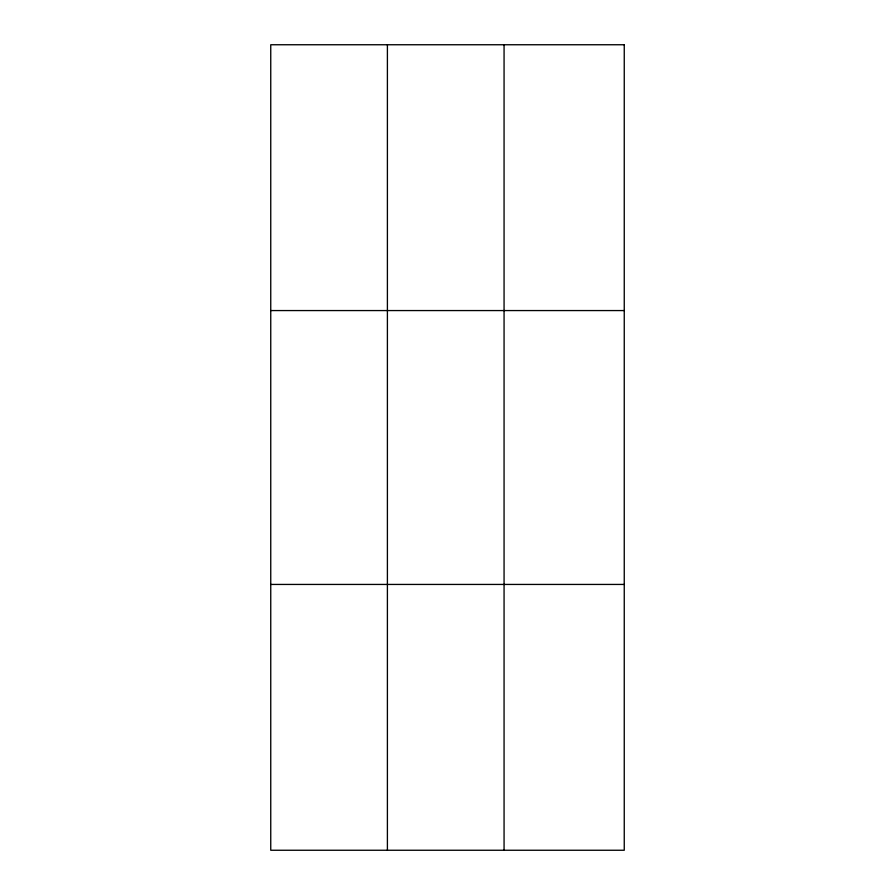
<?xml version="1.0" encoding="UTF-8"?>
<svg xmlns="http://www.w3.org/2000/svg" width="895" height="895" viewBox="0 0 895 895"><rect width="100%" height="100%" fill="white"/><g stroke="black" fill="none" stroke-linecap="round" stroke-linejoin="round"><path stroke-width="1.34" d="M387.401 44.75L387.401 850.25M504.064 44.75L504.064 850.25M270.749 310.565L624.251 310.565M270.749 584.435L624.251 584.435M624.251 44.75L624.251 850.25L270.749 850.25L270.749 44.75L624.251 44.75"/></g></svg>
